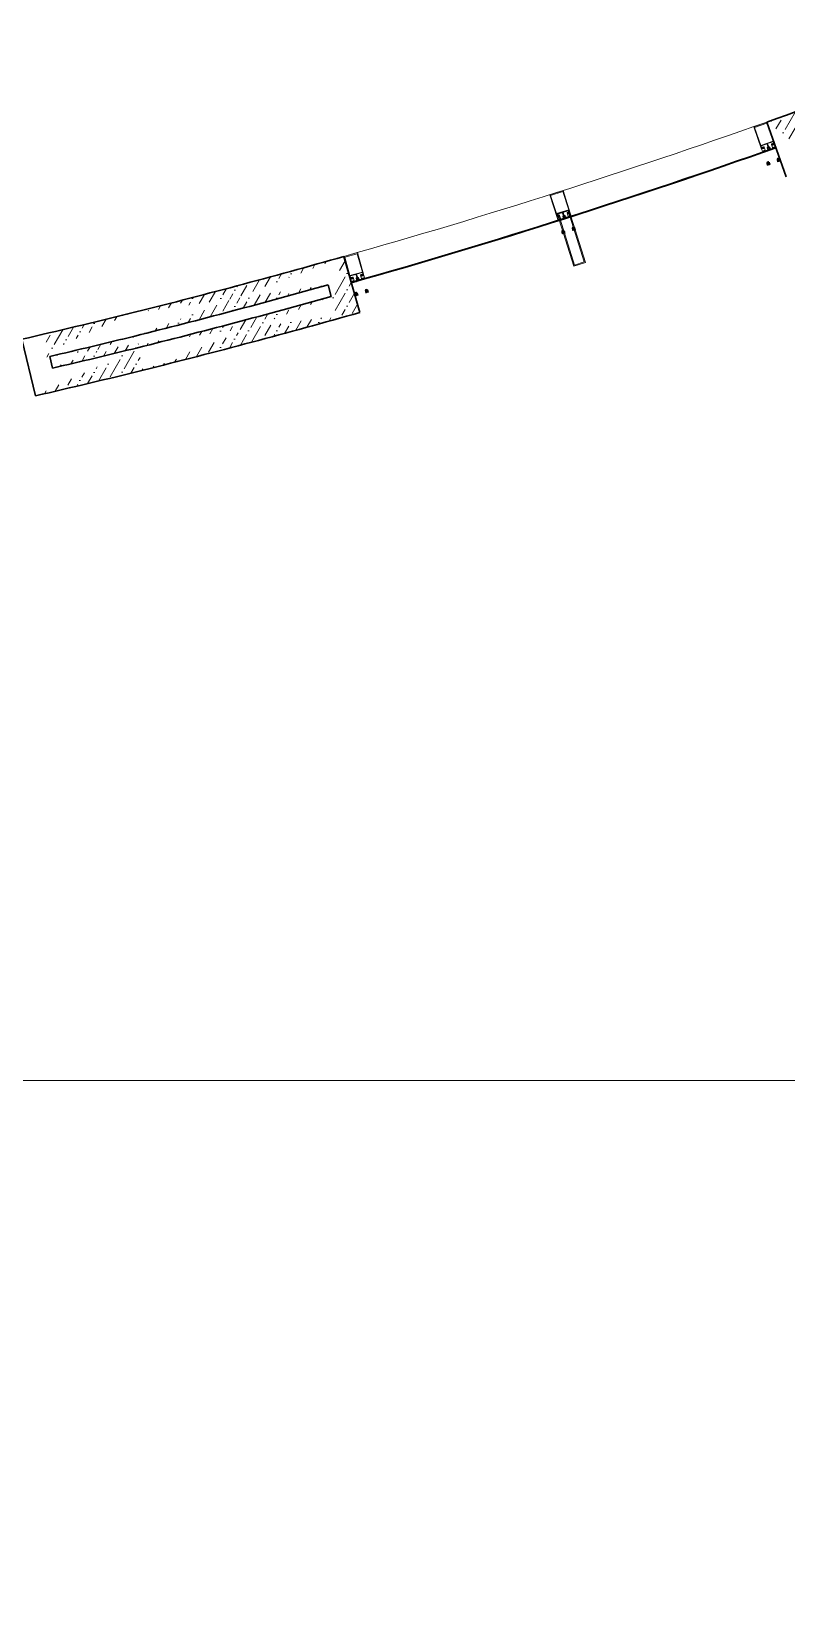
# Model space of a CAD drawing. Header units: millimetres. Extents: x 8275 to 147087, y -297470 to -191881.
# Drawn here: x 53936 to 58018, y -230148 to -221556 of the extents above; entities that cross this region are included whole.
import ezdxf

# ---------------------------------------------------------------- set-up
doc = ezdxf.new("R2010")
doc.units = ezdxf.units.MM
doc.header["$LTSCALE"] = 250
doc.header["$MEASUREMENT"] = 0
for name, color, linetype, lineweight in [('hatch', 9, 'Continuous', 0), ('text', 7, 'Continuous', 9), ('wall', 1, 'Continuous', 30), ('win', 4, 'Continuous', 20)]:
    doc.layers.add(name, color=color, linetype=linetype, lineweight=lineweight)
pattern_1 = [(59.99999999999999, (-2190690.936406204, -138326.6644931042), (0.3926385844308165, 88.18006997724608), [109.375, -21.875, 0, -21.875])]

msp = doc.modelspace()

# ---------------------------------------------------------------- hatches: boundary and pattern name
at = {"layer": 'hatch'}
h = msp.add_hatch(dxfattribs=at)
h.set_pattern_fill('ANSI36', color=256, scale=350, angle=15, style=0)
h.set_pattern_definition(pattern_1)
edge = h.paths.add_edge_path()
edge.add_line((59599.83014755812, -221743.4460584889), (59599.90706644556, -221743.6349988187))
edge.add_line((59528.18855141359, -221567.4686464365), (59552.69763732492, -221627.6717371348))
edge.add_line((59596.90730401152, -221404.7525823352), (59715.68076908472, -221696.5027404686))
edge.add_line((58136.29795901687, -222299.197444807), (58136.365837469, -222299.3898180879))
edge.add_line((58073.07651714445, -222120.0225254033), (58094.70502993395, -222181.3195619954))
edge.add_line((57913.67477472336, -222043.9313127827), (58018.48858461366, -222340.9825248923))
edge.add_arc((45275.39346340043, -186225.9734779806), 37982.26241233917, 289.4352682572299, 292.1515636861858)
edge.add_arc((45275.39346340043, -186225.9734779806), 38107.26241233917, 289.6232110464559, 291.9636209189824)
edge.add_arc((45275.43233940494, -186226.0821355272), 38172.14757788514, 289.6228908188054, 291.9639478491052)
edge.add_arc((45275.43233940494, -186226.0821355272), 38297.14757788514, 289.4352674941144, 292.1515711737955)
h = msp.add_hatch(dxfattribs=at)
h.set_pattern_fill('ANSI36', color=256, scale=350, angle=15, style=0)
h.set_pattern_definition(pattern_1)
edge = h.paths.add_edge_path()
edge.add_line((55590.68510196381, -223107.8808043399), (55590.74068916985, -223108.0770822705))
edge.add_line((55538.91170626064, -222925.0694047382), (55556.62370765372, -222987.6103240735))
edge.add_line((55625.17618872761, -222770.9355862975), (55711.01052669319, -223074.0158699893))
edge.add_line((54032.95053619915, -223311.9766771228), (54048.31827723817, -223375.1367502837))
edge.add_line((54003.07539219153, -223189.1924451157), (54003.39718191628, -223190.5149727729))
edge.add_line((53881.61892055138, -223218.7445262058), (53956.09591839206, -223524.8384810956))
edge.add_arc((45072.63101141597, -184941.2471211003), 39278.04826593537, 282.960104983138, 283.8320740660719)
edge.add_arc((45072.63101141597, -184941.2471211003), 39403.04826593537, 282.960104983138, 282.9623734499191)
edge.add_arc((45072.63101141597, -184941.2471211003), 39403.04826593537, 283.1441461209884, 283.8320740660719)
edge.add_arc((45275.39346340043, -186225.9734779806), 38107.26241233917, 283.9984094228631, 285.6245411984136)
edge.add_arc((45275.39346340043, -186225.9734779806), 37982.26241233917, 283.9984094228631, 285.812484028655)
edge.add_arc((45072.63101140526, -184941.2471211029), 39468.04826593382, 283.1450206474856, 283.8327356996375)
edge.add_arc((45072.63101140526, -184941.2471211029), 39593.04826593382, 282.965777731572, 283.8327356996375)
edge.add_arc((45275.43233940494, -186226.0821355272), 38172.14757788514, 283.9977081977775, 285.6248489425514)
edge.add_arc((45275.43233940494, -186226.0821355272), 38297.14757788514, 283.9977081977775, 285.8124722672415)
at = {"layer": 'win', "extrusion": (0.0008912434289423702, -0.002536822548009837, 0.9999963851017214)}
h = msp.add_hatch(dxfattribs=at)
h.set_pattern_fill('AR-HBONE', color=256, scale=0.4111842104963491, angle=199.3575993594299, style=0)
h.set_pattern_definition([(244.3575993681308, (189288.9149268329, -120270.1680919589), (0.7709860338627094, -2.194515686351955), [4.934210526705818, -1.64473684223528]), (334.3575993507209, (189288.2031620083, -120271.6508428135), (0.7709860338627094, -2.194515686351955), [4.934210526705789, -1.644736842235272])])
h.paths.add_polyline_path([(57917.04174776655, -222263.4582487641), (57917.72320958739, -222265.3979449152), (57922.89573265985, -222263.5807134077), (57922.21427084319, -222261.6410172433)], flags=16)
h.paths.add_polyline_path([(57977.71625594515, -222242.1418377141), (57978.39771775296, -222244.0815338575), (57973.22519467771, -222245.8987653663), (57972.54373285873, -222243.9590692147)], flags=16)
edge = h.paths.add_edge_path()
edge.add_arc((57931.46839326574, -222273.5090714662), 0.6853070175936381, -160.64240066839068, 19.35759933160938, ccw=False)
edge.add_arc((57930.17526249541, -222273.963379344), 0.6853070175936381, -160.64240066839068, 19.35759933160938, ccw=False)
edge.add_arc((57928.88213172602, -222274.4176872212), 0.6853070184712208, -160.6424007450969, 19.35759925490322, ccw=False)
edge.add_arc((57927.5890009515, -222274.8719951003), 0.6853070185111109, -160.64240059501947, 19.35759940498059, ccw=False)
edge.add_arc((57926.29587018304, -222275.3263029777), 0.6853070167758907, -160.6424004391058, 19.357599560894414, ccw=False)
edge.add_arc((57925.00273941644, -222275.7806108542), 0.6853070175936381, -160.64240066839068, 19.35759933160938, ccw=False)
edge.add_arc((57923.70960864658, -222276.2349187314), 0.6853070175936381, -160.6424006675569, 19.357599332443215, ccw=False)
edge.add_arc((57922.41647787718, -222276.689226609), 0.685307018531056, -160.64240059501947, 19.35759940498059, ccw=False)
edge.add_arc((57921.12334711011, -222277.143534485), 0.6853070148412199, -160.6424007367592, 19.357599263240786, ccw=False)
edge.add_arc((57919.83021634119, -222277.5978423627), 0.6853070203261112, -160.64240059918836, 19.357599400811807, ccw=False)
edge.add_arc((57918.53708556667, -222278.0521502416), 0.6853070175936381, -160.64240066839068, 19.35759933160938, ccw=False)
edge.add_arc((57917.243954801, -222278.5064581179), 0.6853070149010551, -160.64240058501434, 19.357599414985827, ccw=False)
edge.add_line((57916.59738941817, -222278.7336120558), (57912.55068650423, -222267.2151764168))
edge.add_line((57912.55068651168, -222267.2151764241), (57916.17145266943, -222265.9431143662))
edge.add_line((57916.17145266663, -222265.9431143671), (57915.48999084346, -222264.0034182073))
edge.add_line((57915.48999084532, -222264.0034182164), (57913.80892084399, -222264.5940184575))
edge.add_line((57913.80892084492, -222264.5940184573), (57914.22817820264, -222260.8148732024))
edge.add_line((57914.22817820404, -222260.8148732024), (57922.65366305457, -222257.8547981532))
edge.add_line((57922.65366305225, -222257.8547981516), (57925.44709776761, -222260.505247559))
edge.add_line((57925.44709776854, -222260.5052475609), (57923.76602776721, -222261.0958478019))
edge.add_line((57923.76602776907, -222261.0958478017), (57924.44748958573, -222263.0355439541))
edge.add_line((57924.44748958433, -222263.0355439543), (57928.06825573789, -222261.7634818978))
edge.add_line((57928.06825573649, -222261.7634818978), (57932.11498128809, -222273.2819819894))
edge.add_arc((57972.71762594488, -222258.9266864603), 0.6853070175936381, 199.3575994016455, 379.3575994016454)
edge.add_arc((57974.01075671427, -222258.4723785829), 0.6853070175936381, 199.3575994016455, 379.3575994016454)
edge.add_arc((57975.30388748413, -222258.0180707052), 0.6853070184512756, 199.3575994783518, 379.3575994783516)
edge.add_arc((57976.59701826004, -222257.5637628257), 0.685307018531056, 199.3575993282743, 379.3575993282747)
edge.add_arc((57977.89014902571, -222257.1094549496), 0.6853070167758907, 199.3575991723606, 379.3575991723609)
edge.add_arc((57979.18327979557, -222256.6551470723), 0.6853070175936381, 199.3575994016455, 379.3575994016454)
edge.add_arc((57980.47641056031, -222256.2008391961), 0.6853070176135833, 199.3575994008118, 379.3575994008117)
edge.add_arc((57981.76954133436, -222255.7465313174), 0.6853070185111109, 199.3575993282743, 379.3575993282747)
edge.add_arc((57983.0626721005, -222255.2922234412), 0.6853070148611651, 199.3575994700141, 379.357599470014)
edge.add_arc((57984.35580287082, -222254.8379155633), 0.6853070203261112, 199.3575993324431, 379.3575993324435)
edge.add_arc((57985.64893364534, -222254.3836076843), 0.6853070175936381, 199.3575994016455, 379.3575994016454)
edge.add_arc((57986.94206441054, -222253.9292998085), 0.6853070149210002, 199.3575993182691, 379.3575993182695)
edge.add_line((57987.58862979198, -222253.7021458705), (57983.57024082867, -222242.2643023504))
edge.add_line((57983.57024082914, -222242.2643023486), (57979.94947467558, -222243.5363644051))
edge.add_line((57979.94947467325, -222243.5363644055), (57979.2680128566, -222241.5966682531))
edge.add_line((57979.26801285939, -222241.5966682525), (57980.94908286072, -222241.0060680115))
edge.add_line((57980.94908286491, -222241.0060680219), (57978.25828611758, -222238.319559423))
edge.add_line((57978.2582861213, -222238.3195594214), (57969.83280127682, -222241.279634488))
edge.add_line((57969.83280127263, -222241.2796344797), (57969.31090593571, -222245.0948389101))
edge.add_line((57969.31090593524, -222245.0948389081), (57970.99197593657, -222244.504238667))
edge.add_line((57970.99197594123, -222244.5042386774), (57971.67343775788, -222246.4439348298))
edge.add_line((57971.67343775649, -222246.4439348303), (57968.05267160293, -222247.7159968867))
edge.add_line((57968.05267160758, -222247.7159968852), (57972.07108321646, -222259.1539048647))
at = {"layer": 'win', "extrusion": (0.000811501016196217, -0.002563444867836388, 0.9999963851017214)}
h = msp.add_hatch(dxfattribs=at)
h.set_pattern_fill('AR-HBONE', color=256, scale=0.4111842104963491, angle=197.5661071535709, style=0)
h.set_pattern_definition([(242.5661071622718, (191303.7961318993, -124797.2239486811), (0.7020034842291599, -2.217545866534967), [4.934210526705818, -1.64473684223528]), (332.5661071448619, (191303.0383607099, -124798.6837233509), (0.7020034842291599, -2.217545866534967), [4.934210526705817, -1.644736842235279])])
h.paths.add_polyline_path([(56807.58653215194, -222633.6686044841), (56808.20702143727, -222635.6286566311), (56813.43382716426, -222633.9740185522), (56812.81333788452, -222632.013966392)], flags=16)
h.paths.add_polyline_path([(56868.89778440321, -222614.259439893), (56869.51827367643, -222616.2194920319), (56864.29146794477, -222617.874130112), (56863.67097866224, -222615.9140779646)], flags=16)
edge = h.paths.add_edge_path()
edge.add_arc((56821.69191383538, -222644.1655252194), 0.6853070175936382, -162.43389287424975, 17.56610712575042, ccw=False)
edge.add_arc((56820.38521240154, -222644.5791847401), 0.6853070175936382, -162.43389287424975, 17.56610712575042, ccw=False)
edge.add_arc((56819.07851096769, -222644.99284426), 0.6853070184712209, -162.43389295095596, 17.566107049044092, ccw=False)
edge.add_arc((56817.77180952919, -222645.4065037818), 0.685307018511111, -162.43389280087854, 17.566107199121575, ccw=False)
edge.add_arc((56816.46510809721, -222645.820163302), 0.6853070167758908, -162.43389264496477, 17.566107355035285, ccw=False)
edge.add_arc((56815.15840666616, -222646.2338228213), 0.6853070175936382, -162.43389287424975, 17.56610712575042, ccw=False)
edge.add_arc((56813.85170523325, -222646.6474823415), 0.6853070175936382, -162.43389287341597, 17.566107126584086, ccw=False)
edge.add_arc((56812.5450037994, -222647.0611418618), 0.6853070185310561, -162.43389280087854, 17.566107199121575, ccw=False)
edge.add_arc((56811.23830236928, -222647.4748013807), 0.68530701484122, -162.4338929426183, 17.566107057381828, ccw=False)
edge.add_arc((56809.93160093637, -222647.8884609011), 0.6853070203261113, -162.43389280504744, 17.56610719495268, ccw=False)
edge.add_arc((56808.62489949787, -222648.3021204228), 0.6853070175936382, -162.43389287424975, 17.56610712575042, ccw=False)
edge.add_arc((56807.31819806868, -222648.715779942), 0.6853070149010552, -162.43389279087341, 17.5661072091267, ccw=False)
edge.add_line((56806.66484735315, -222648.9226097014), (56802.98021569863, -222637.2832947037))
edge.add_line((56802.98021570654, -222637.2832947113), (56806.63897972289, -222636.1250480536))
edge.add_line((56806.63897971963, -222636.1250480544), (56806.01849043244, -222634.1649958987))
edge.add_line((56806.0184904343, -222634.1649959079), (56804.31977857012, -222634.7027532846))
edge.add_line((56804.31977857059, -222634.7027532844), (56804.85697593601, -222630.9385621921))
edge.add_line((56804.85697593787, -222630.938562192), (56813.37088140674, -222628.2433343848))
edge.add_line((56813.37088140441, -222628.2433343831), (56816.0800914682, -222630.9798176008))
edge.add_line((56816.08009146867, -222630.9798176027), (56814.38137960449, -222631.5175749794))
edge.add_line((56814.38137960588, -222631.5175749791), (56815.00186888702, -222633.4776271273))
edge.add_line((56815.00186888562, -222633.4776271275), (56818.66063289778, -222632.3193804711))
edge.add_line((56818.66063289685, -222632.319380471), (56822.34528516294, -222643.9587605975))
edge.add_arc((56863.37686396731, -222630.8798155462), 0.6853070175936382, 197.5661071957866, 377.5661071957865)
edge.add_arc((56864.68356540115, -222630.466156026), 0.6853070175936382, 197.5661071957866, 377.5661071957865)
edge.add_arc((56865.99026683407, -222630.0524965056), 0.6853070184512757, 197.5661072724928, 377.5661072724927)
edge.add_arc((56867.29696827443, -222629.6388369834), 0.6853070185310561, 197.5661071224152, 377.5661071224156)
edge.add_arc((56868.60366970362, -222629.2251774645), 0.6853070167758908, 197.5661069665015, 377.5661069665019)
edge.add_arc((56869.91037113746, -222628.8115179444), 0.6853070175936382, 197.5661071957866, 377.5661071957865)
edge.add_arc((56871.21707256665, -222628.3978584252), 0.6853070176135834, 197.5661071949528, 377.5661071949527)
edge.add_arc((56872.52377400422, -222627.9841989039), 0.685307018511111, 197.5661071224152, 377.5661071224156)
edge.add_arc((56873.83047543434, -222627.5705393848), 0.6853070148611652, 197.5661072641552, 377.5661072641551)
edge.add_arc((56875.13717686819, -222627.156879864), 0.6853070203261113, 197.566107126584, 377.5661071265844)
edge.add_arc((56876.44387830669, -222626.7432203424), 0.6853070175936382, 197.5661071957866, 377.5661071957865)
edge.add_arc((56877.75057973494, -222626.3295608237), 0.6853070149210003, 197.56610711241, 377.5661071124105)
edge.add_line((56878.40393044861, -222626.1227310642), (56874.74507940668, -222614.5648539536))
edge.add_line((56874.74507940715, -222614.5648539518), (56871.08631539499, -222615.7231006082))
edge.add_line((56871.08631539313, -222615.7231006085), (56870.46582611199, -222613.7630484603))
edge.add_line((56870.46582611432, -222613.7630484598), (56872.1645379785, -222613.2252910831))
edge.add_line((56872.1645379827, -222613.2252910938), (56869.55904301364, -222610.4559750132))
edge.add_line((56869.55904301783, -222610.4559750117), (56861.04513755455, -222613.1512028365))
edge.add_line((56861.04513755036, -222613.1512028281), (56860.40422507949, -222616.948226767))
edge.add_line((56860.40422507902, -222616.948226765), (56862.10293694321, -222616.4104693883))
edge.add_line((56862.1029369474, -222616.4104693989), (56862.72342622853, -222618.3705215471))
edge.add_line((56862.72342622714, -222618.3705215474), (56859.06466221498, -222619.5287682038))
edge.add_line((56859.06466221964, -222619.5287682024), (56862.72353388104, -222631.0867104488))
at = {"layer": 'win', "extrusion": (0.0007367480175086635, -0.002585920696467925, 0.9999963851017215)}
h = msp.add_hatch(dxfattribs=at)
h.set_pattern_fill('AR-HBONE', color=256, scale=0.4111842104963491, angle=195.9027009115866, style=0)
h.set_pattern_definition([(240.9027009202875, (192967.2771611902, -129078.5228158018), (0.6373371011040928, -2.2369890436952), [4.934210526705818, -1.64473684223528]), (330.9027009028777, (192966.477335221, -129079.9599788688), (0.6373371011040928, -2.2369890436952), [4.934210526705817, -1.644736842235279])])
h.paths.add_polyline_path([(55687.76335968351, -222969.6054062633), (55688.32669142069, -222971.5826439134), (55693.59932515625, -222970.0804259611), (55693.03599342419, -222968.1031882979)], flags=16)
h.paths.add_polyline_path([(55749.61218166811, -222951.9841537004), (55750.17551339319, -222953.9613913421), (55744.90287965391, -222955.4636092956), (55744.33954791859, -222953.486371645)], flags=16)
edge = h.paths.add_edge_path()
edge.add_arc((55701.55809449771, -222980.5073523624), 0.6853070175936382, -164.0972991162339, 15.902700883766101, ccw=False)
edge.add_arc((55700.23993606208, -222980.8829068514), 0.6853070175936382, -164.0972991162339, 15.902700883766101, ccw=False)
edge.add_arc((55698.92177762644, -222981.2584613396), 0.6853070184712209, -164.09729919294023, 15.902700807059887, ccw=False)
edge.add_arc((55697.60361918568, -222981.6340158294), 0.685307018511111, -164.0972990428628, 15.902700957137313, ccw=False)
edge.add_arc((55696.28546075145, -222982.0095703181), 0.6853070167758908, -164.09729888694903, 15.902701113051023, ccw=False)
edge.add_arc((55694.96730231907, -222982.3851248058), 0.6853070175936382, -164.0972991162339, 15.902700883766101, ccw=False)
edge.add_arc((55693.64914388343, -222982.7606792943), 0.6853070175936382, -164.09729911540023, 15.90270088459988, ccw=False)
edge.add_arc((55692.33098544826, -222983.1362337829), 0.6853070185310561, -164.0972990428628, 15.902700957137313, ccw=False)
edge.add_arc((55691.01282701542, -222983.5117882702), 0.68530701484122, -164.09729918460255, 15.902700815397509, ccw=False)
edge.add_arc((55689.69466858072, -222983.887342759), 0.6853070203261113, -164.09729904703158, 15.902700952968473, ccw=False)
edge.add_arc((55688.37651014043, -222984.2628972488), 0.6853070175936382, -164.0972991162339, 15.902700883766101, ccw=False)
edge.add_arc((55687.05835170852, -222984.6384517364), 0.6853070149010552, -164.09729903285756, 15.90270096714238, ccw=False)
edge.add_line((55686.39927249303, -222984.8262289799), (55683.05405767489, -222973.0848618591))
edge.add_line((55683.05405768187, -222973.0848618669), (55686.74490130408, -222972.0333092981))
edge.add_line((55686.74490130128, -222972.0333092988), (55686.18156956177, -222970.0560716398))
edge.add_line((55686.18156956317, -222970.056071649), (55684.46796359628, -222970.5442924845))
edge.add_line((55684.46796359675, -222970.5442924844), (55685.11420091701, -222966.7972812868))
edge.add_line((55685.11420091888, -222966.7972812868), (55693.70275529329, -222964.3503295046))
edge.add_line((55693.70275529049, -222964.3503295027), (55696.33138951234, -222967.1643020859))
edge.add_line((55696.33138951327, -222967.1643020878), (55694.61778354639, -222967.6525229233))
edge.add_line((55694.61778354779, -222967.6525229231), (55695.18111528124, -222969.6297605743))
edge.add_line((55695.18111527985, -222969.6297605744), (55698.87195889786, -222968.5782080067))
edge.add_line((55698.87195889693, -222968.5782080067), (55702.2171924272, -222980.3196408271))
edge.add_arc((55743.61113416305, -222968.4372652042), 0.6853070175936382, 195.9027009538023, 375.9027009538021)
edge.add_arc((55744.92929259822, -222968.0617107157), 0.6853070175936382, 195.9027009538023, 375.9027009538021)
edge.add_arc((55746.24745103339, -222967.6861562269), 0.6853070184512757, 195.9027010305085, 375.9027010305084)
edge.add_arc((55747.56560947507, -222967.3106017366), 0.6853070185310561, 195.9027008804309, 375.9027008804314)
edge.add_arc((55748.88376790652, -222966.9350472492), 0.6853070167758908, 195.9027007245171, 375.9027007245177)
edge.add_arc((55750.20192634262, -222966.5594927608), 0.6853070175936382, 195.9027009538023, 375.9027009538021)
edge.add_arc((55751.5200847736, -222966.1839382733), 0.6853070176135834, 195.9027009529685, 375.9027009529684)
edge.add_arc((55752.83824321296, -222965.8083837837), 0.685307018511111, 195.9027008804309, 375.9027008804314)
edge.add_arc((55754.15640164533, -222965.4328292962), 0.6853070148611652, 195.9027010221708, 375.9027010221707)
edge.add_arc((55755.47456008097, -222965.0572748072), 0.6853070203261113, 195.9027008845997, 375.9027008846002)
edge.add_arc((55756.79271852173, -222964.6817203174), 0.6853070175936382, 195.9027009538023, 375.9027009538021)
edge.add_arc((55758.11087695224, -222964.3061658301), 0.6853070149210003, 195.9027008704257, 375.9027008704263)
edge.add_line((55758.76995616726, -222964.1183885865), (55755.44814713247, -222952.4591733905))
edge.add_line((55755.44814713247, -222952.4591733888), (55751.75730351446, -222953.5107259564))
edge.add_line((55751.7573035126, -222953.5107259566), (55751.19397177914, -222951.5334883054))
edge.add_line((55751.19397178147, -222951.533488305), (55752.90757774835, -222951.0452674695))
edge.add_line((55752.90757775254, -222951.0452674803), (55750.38356798742, -222948.2014864949))
edge.add_line((55750.38356799114, -222948.2014864934), (55741.79501362186, -222950.6484382934))
edge.add_line((55741.79501361813, -222950.6484382849), (55741.04415183136, -222954.4252578682))
edge.add_line((55741.04415183089, -222954.4252578662), (55742.75775779778, -222953.9370370308))
edge.add_line((55742.7577578015, -222953.9370370415), (55743.32108953496, -222955.9142746927))
edge.add_line((55743.32108953403, -222955.914274693), (55739.63024591602, -222956.9658272606))
edge.add_line((55739.63024592068, -222956.9658272594), (55742.95207367552, -222968.6251081623))

# ---------------------------------------------------------------- linework, layer by layer
at = {"layer": 'text', "linetype": 'ByBlock', "ltscale": 100, "elevation": -15927.22569249856}
for points in [[(8274.661579479929, -191880.7524215258), (143047.4073980691, -191880.7524215258), (143047.4073980691, -227228.6701686436), (8274.661579479929, -227228.6701686436)], [(8274.661579479929, -227228.6701686436), (143047.4073980691, -227228.6701686436), (143047.4073980691, -262576.5879157615), (8274.661579479929, -262576.5879157615)]]:
    msp.add_lwpolyline(points, close=True, dxfattribs=at)
at = {"layer": 'wall'}
for p, q in [((57913.67477472336, -222043.9313127827, -27227.86530261567), (58018.48858461366, -222340.9825248923, -27227.86530261567)), ((55625.17618872761, -222770.9355862975, -27227.86530261567), (55711.01052669319, -223074.0158699894, -27227.86530261567)), ((55538.91170626064, -222925.0694047382, -27227.86530261567), (55556.62370765372, -222987.6103240736, -27227.86530261567)), ((55590.68510196381, -223107.8808043399, -27227.86530261567), (55590.74068916985, -223108.0770822705, -27227.86530261567)), ((53881.61892055138, -223218.7445262058, -27227.86530261567), (53956.09591839206, -223524.8384810956, -27227.86530261567)), ((54003.07539219153, -223189.1924451157, -27227.86530261567), (54003.39718191628, -223190.5149727729, -27227.86530261567)), ((54032.95053619915, -223311.9766771228, -27227.86530261567), (54048.31827723817, -223375.1367502837, -27227.86530261567))]:
    msp.add_line(p, q, dxfattribs=at)
for centre, radius, start, end in [((45275.39346340043, -186225.9734779806, -30639.4644521882), 37982.26241233917, 289.4352682606356, 292.1515636898209), ((45275.39346340043, -186225.9734779806, -30639.4644521882), 37982.26241233917, 283.9984094322664, 285.8124840180564), ((45275.39346340043, -186225.9734779806, -30639.4644521882), 38107.26241233917, 283.9984094322664, 285.6245412013653), ((45275.43233940494, -186226.0821355272, -30639.4644521882), 38172.14757788514, 283.9977082042901, 285.6248489395184), ((45072.63101141597, -184941.2471211003, -30639.4644521882), 39278.04826593537, 282.960104970341, 283.8320740559147), ((45275.43233940494, -186226.0821355272, -30639.4644521882), 38297.14757788514, 283.9977082042901, 285.8124722606487), ((45072.63101141597, -184941.2471211003, -30639.4644521882), 39403.04826593537, 283.1441461316508, 283.8320740559147), ((45072.63101140526, -184941.2471211029, -30639.4644521882), 39468.04826593382, 283.1450206573499, 283.8327357090443), ((45072.63101140526, -184941.2471211029, -30639.4644521882), 39593.04826593382, 282.965777722765, 283.8327357090443)]:
    msp.add_arc(centre, radius, start, end, dxfattribs=at)
at = {"layer": 'win', "extrusion": (0.0008912434289424996, -0.002536822548009791, 0.9999963851017215)}
for p, q in [((57914.76067048754, -222193.8168075872, -27227.86530261567), (57916.50810654531, -222194.6556277847, -27227.86530261567)), ((57916.50810654531, -222194.6556277847, -27227.86530261567), (57918.3253256341, -222199.82813421, -27227.86530261567)), ((57935.45077100885, -222186.5479049407, -27227.86530261567), (57934.61194449593, -222188.2953379588, -27227.86530261567)), ((57934.61194449593, -222188.2953379588, -27227.86530261567), (57936.42916359031, -222193.4678443949, -27227.86530261567)), ((57936.42916359031, -222193.4678443949, -27227.86530261567), (57938.17659965367, -222194.3066645906, -27227.86530261567)), ((57918.3253256341, -222199.82813421, -27227.86530261567), (57917.48649912537, -222201.5755672391, -27227.86530261567))]:
    msp.add_line(p, q, dxfattribs=at)
at = {"layer": 'win', "extrusion": (0.000811501016196345, -0.00256344486783632, 0.9999963851017215)}
for p, q in [((56807.50588414329, -222563.9931189199, -27227.86530261567), (56809.22624267428, -222564.8861579034, -27227.86530261567)), ((56809.22624267428, -222564.8861579034, -27227.86530261567), (56810.88086933293, -222570.1129464543, -27227.86530261567)), ((56810.88086933293, -222570.1129464543, -27227.86530261567), (56809.98782413616, -222571.8333017604, -27227.86530261567)), ((56828.41311395238, -222557.3745883449, -27227.86530261567), (56827.52006875188, -222559.0949436398, -27227.86530261567)), ((56827.52006875188, -222559.0949436398, -27227.86530261567), (56829.17469541612, -222564.3217322017, -27227.86530261567)), ((56829.17469541612, -222564.3217322017, -27227.86530261567), (56830.89505395223, -222565.2147711836, -27227.86530261567))]:
    msp.add_line(p, q, dxfattribs=at)
at = {"layer": 'win', "extrusion": (0.0007367480175087965, -0.002585920696467881, 0.9999963851017215)}
for p, q in [((55689.72634879756, -222899.9586836862, -27227.86530261567), (55691.42005946743, -222900.901284486, -27227.86530261567)), ((55691.42005946743, -222900.901284486, -27227.86530261567), (55692.92226696457, -222906.1739005893, -27227.86530261567)), ((55692.92226696457, -222906.1739005893, -27227.86530261567), (55691.97966004745, -222907.8676078552, -27227.86530261567)), ((55710.81688947859, -222893.9498319625, -27227.86530261567), (55709.87428255868, -222895.6435392172, -27227.86530261567)), ((55709.87428255868, -222895.6435392172, -27227.86530261567), (55711.37649006047, -222900.9161553315, -27227.86530261567)), ((55711.37649006047, -222900.9161553315, -27227.86530261567), (55713.07020073594, -222901.8587561299, -27227.86530261567))]:
    msp.add_line(p, q, dxfattribs=at)
at = {"layer": 'win', "extrusion": (0.0008912434289424996, -0.002536822548009791, 0.9999963851017215), "elevation": -30024.45245994908}
msp.add_lwpolyline([(57953.73601880897, -222262.6244128646), (57954.43499426731, -222262.9599420167), (57954.0994651022, -222263.6589174769), (57955.00808086508, -222266.2451790185), (57955.70705632115, -222266.5807081696), (57955.37152716503, -222267.2796836309), (57956.28014292051, -222269.8659451729), (57956.98642483306, -222270.2049816434, 0.9606708062894292), (57960.29582758879, -222268.8909607673), (57956.11753247053, -222256.9979643073, 0.1989123673796638), (57954.85754432796, -222255.5915922028), (57950.584035615, -222253.54018001, -0.1989123673796519), (57949.32404747258, -222252.1338078995), (57944.09415745016, -222237.2475775634), (57972.80166052282, -222227.161942689, -0.414213562373095), (57975.94705007863, -222228.6718238906), (57977.26454292486, -222232.4219031315, -0.414213562373095), (57975.75466172909, -222235.5672926878), (57967.47862480812, -222238.4748631089, 0.414213562373095), (57965.96874359127, -222241.6202526694), (57968.10399062021, -222247.6979672766), (57971.72475678086, -222246.4259052307), (57971.04329495679, -222244.4862090698), (57969.36222495396, -222245.076809323), (57968.2264552575, -222241.8439823952), (57979.86463218716, -222237.7552114968), (57981.00040188208, -222240.9880384148), (57979.31933187657, -222241.5786386679), (57980.00079368993, -222243.5183348076), (57983.62155984413, -222242.2462727518), (57940.95908484053, -222120.8127470202), (57869.83689254966, -222145.7996802674), (57912.49936755798, -222267.2332060089), (57916.12013371017, -222265.9611439527), (57915.43867189005, -222264.0214477912), (57913.75760189406, -222264.6120480422), (57912.62183220412, -222261.3792211131), (57924.26000911565, -222257.2904502209), (57925.39577881959, -222260.5232771459), (57923.7147088162, -222261.1138773871), (57924.39617062689, -222263.0535735405), (57928.01693678216, -222261.7815114714), (57925.88168975424, -222255.703796864, 0.414213562373095), (57922.73630019628, -222254.1939156552), (57914.46026328107, -222257.1014860761, -0.414213562373095), (57911.31487370922, -222255.5916048704), (57909.99738086665, -222251.84152564, -0.414213562373095), (57911.50726207328, -222248.6961360697), (57940.21476514693, -222238.6105011939), (57945.4446551617, -222253.4967315317, -0.1989123673796519), (57945.34114607124, -222255.3821329493), (57943.28973387874, -222259.6556416587, 0.1989123673796638), (57943.18622477692, -222261.5410430878), (57947.3645198969, -222273.4340395404, 0.9606708062894292), (57950.76858338382, -222272.3894585876), (57951.10761984098, -222271.6831766703), (57950.19900409583, -222269.0969151371), (57949.50002863118, -222268.7613859797), (57949.83555778462, -222268.0624105169), (57948.92694202963, -222265.476148984), (57948.22796658495, -222265.1406198247), (57948.56349573402, -222264.4416443612), (57947.65487998573, -222261.8553828294), (57946.95590451802, -222261.5198536724), (57948.96907945404, -222257.3260009248), (57953.16293220434, -222259.3391758632), (57952.82740305604, -222260.0381513218)], format="xyb", close=True, dxfattribs=at)
at = {"layer": 'win', "extrusion": (0.0008912434289424996, -0.002536822548009791, 0.9999963851017215)}
for points, elevation in [([(57874.24038560068, -222150.0635875916), (57908.27101092926, -222246.9276287117), (57974.22068014723, -222223.7579269729), (57940.19005481202, -222126.8938858445)], -30024.45245994922), ([(57917.04174779823, -222263.4582487585), (57917.7232096218, -222265.3979449078), (57922.89573269071, -222263.5807134011), (57922.21427087758, -222261.6410172378)], -30024.45245994911), ([(57977.71625597712, -222242.1418377091), (57978.39771778781, -222244.0815338505), (57973.22519471172, -222245.8987653592), (57972.54373288904, -222243.9590692094)], -30024.45245994905)]:
    msp.add_lwpolyline(points, close=True, dxfattribs=dict(at, elevation=elevation))
for points, elevation in [([(57932.11495868365, -222273.2819175224, -0.9999999999999999), (57930.82182791124, -222273.7362254007, -0.9999999999999999), (57929.52869714626, -222274.190533277, -0.9999999999999999), (57928.2355663751, -222274.6448411549, -0.9999999999999999), (57926.94243560261, -222275.0991490328, -0.9999999999999999), (57925.64930483934, -222275.5534569169, -0.9999999999999999), (57924.35617406108, -222276.0077647884, -0.9999999999999999), (57923.06304329036, -222276.4620726657, -0.9999999999999999), (57921.76991252771, -222276.9163805414, -0.9999999999999999), (57920.47678176103, -222277.3706884179, -0.9999999999999999), (57919.18365098837, -222277.8249962965, -0.9999999999999999), (57917.89052021878, -222278.2793041743, -0.9999999999999999), (57916.5973894507, -222278.73361205), (57912.55068654546, -222267.2151764176), (57916.12013371181, -222265.9611439474), (57915.43867188721, -222264.0214477958), (57913.80892087162, -222264.5940184509), (57914.22817823652, -222260.8148731958), (57922.6536630937, -222257.8547981436), (57925.44709780003, -222260.5052475543), (57923.7147088134, -222261.1138773856), (57924.39617062795, -222263.05357354), (57928.06825576999, -222261.7634818918), (57932.11498132213, -222273.2819819915)], -30025.79673850344), ([(57972.07106059114, -222259.153840393, 0.9999999999999999), (57973.36419136489, -222258.6995325145, 0.9999999999999999), (57974.65732212455, -222258.2452246387, 0.9999999999999999), (57975.9504529004, -222257.7909167594, 0.9999999999999999), (57977.24358367798, -222257.3366088803, 0.9999999999999999), (57978.53671443712, -222256.8823010053, 0.9999999999999999), (57979.82984520242, -222256.427993129, 0.9999999999999999), (57981.12297597716, -222255.9736852509, 0.9999999999999999), (57982.41610673897, -222255.5193773744, 0.9999999999999999), (57983.70923751109, -222255.0650694969, 0.9999999999999999), (57985.00236828623, -222254.6107616181, 0.9999999999999999), (57986.29549905718, -222254.1564537404, 0.9999999999999999), (57987.58862981952, -222253.7021458653), (57983.57024085994, -222242.264302343), (57979.94947471013, -222243.5363643985), (57979.26801289002, -222241.5966682463), (57980.9490828898, -222241.0060680172), (57978.25828615486, -222238.3195594148), (57969.83280130146, -222241.2796344741), (57969.31090596467, -222245.0948389024), (57970.99197597406, -222244.5042386707), (57971.67343779347, -222246.4439348235), (57968.05267163989, -222247.7159968784), (57972.07108324525, -222259.1539048508)], -30025.79673850338)]:
    msp.add_lwpolyline(points, format="xyb", dxfattribs=dict(at, elevation=elevation))
at = {"layer": 'win', "extrusion": (0.000811501016196345, -0.00256344486783632, 0.9999963851017215), "elevation": -30023.10501966286}
msp.add_lwpolyline([(56844.28893519284, -222633.9823250404), (56844.97707957534, -222634.339541801), (56844.61986280289, -222635.0276861831), (56845.44718184926, -222637.6410890529), (56846.13532623141, -222637.9983058122), (56845.77810946452, -222638.6864501965), (56846.60542850586, -222641.299853066), (56847.3007661248, -222641.6608038478, 0.9606708062894292), (56850.64963065841, -222640.450884931), (56846.84518077067, -222628.4330783123, 0.1989123673796638), (56845.62977497731, -222626.9880034419), (56841.42248704837, -222624.8039940566, -0.1989123673796519), (56840.20708125979, -222623.3589191803), (56835.44512597622, -222608.3164664169), (56864.45389778518, -222599.133225072, -0.414213562373095), (56867.55054749356, -222600.740700511), (56868.75016010449, -222604.5301346769, -0.414213562373095), (56867.14268466901, -222607.6267843853), (56858.77979549965, -222610.2742053206, 0.414213562373095), (56857.17232004729, -222613.370855033), (56859.11651979762, -222619.5123517601), (56862.77528381526, -222618.3541051145), (56862.15479452586, -222616.3940529578), (56860.45608266006, -222616.9318103465), (56859.42193385724, -222613.6650567592), (56871.18224676183, -222609.9421210757), (56872.2163955623, -222613.208874653), (56870.51768369341, -222613.7466320416), (56871.13817297541, -222615.7066841772), (56874.79693698717, -222614.5484375214), (56835.95161135434, -222491.8405379318), (56764.0830325562, -222514.5918115345), (56802.92835819077, -222637.2997111339), (56806.58712220172, -222636.1414644779), (56805.96663291572, -222634.1814123204), (56804.26792105386, -222634.7191697071), (56803.23377225921, -222631.4524161186), (56814.99408514584, -222627.7294804409), (56816.02823395509, -222630.9962340258), (56814.32952208854, -222631.5339914023), (56814.95001136787, -222633.4940435514), (56818.6087753816, -222632.3357968825), (56816.6645756315, -222626.1943001551, 0.414213562373095), (56813.56792591981, -222624.5868247084), (56805.20503675493, -222627.2342456436, -0.414213562373095), (56802.10838703299, -222625.6267702), (56800.908774426, -222621.8373360445, -0.414213562373095), (56802.51624987341, -222618.7406863222), (56831.5250216816, -222609.5574449763), (56836.28697695783, -222624.599897741, -0.1989123673796519), (56836.1245763941, -222626.4811416628), (56833.9405670121, -222630.6884295873, 0.1989123673796638), (56833.77816643796, -222632.5696735207), (56837.58261632828, -222644.5874801323, 0.9606708062894292), (56841.01767200367, -222643.649828757), (56841.37862277088, -222642.9544911349), (56840.55130374029, -222640.3410882739), (56839.86315935569, -222639.9838715082), (56840.22037611429, -222639.2957271224), (56839.3930570749, -222636.6823242621), (56838.70491270707, -222636.3251074949), (56839.06212946252, -222635.6369631081), (56838.23481043043, -222633.0235602491), (56837.54666604227, -222632.6663434834), (56839.6899666271, -222628.5374772), (56843.81883291488, -222630.6807777884), (56843.46161615702, -222631.3689221703)], format="xyb", close=True, dxfattribs=at)
at = {"layer": 'win', "extrusion": (0.000811501016196345, -0.00256344486783632, 0.9999963851017215)}
for points, elevation in [([(56768.35107350496, -222518.9912982283), (56799.33686824912, -222616.8718705936), (56865.97864132047, -222595.7752350709), (56834.99284657113, -222497.8946626971)], -30023.105019663), ([(56868.89778443384, -222614.2594398901), (56869.5182737112, -222616.2194920268), (56864.29146797995, -222617.8741301075), (56863.67097869189, -222615.9140779615)], -30023.10501966282), ([(56807.58653218221, -222633.6686044806), (56808.20702147271, -222635.6286566258), (56813.43382719686, -222633.9740185477), (56812.81333791858, -222632.0139663888)], -30023.10501966289)]:
    msp.add_lwpolyline(points, close=True, dxfattribs=dict(at, elevation=elevation))
at = {"layer": 'win', "elevation": -30639.75525001196}
for points in [[(56931.67458140315, -222804.0921969906), (56841.13308313605, -222518.0812931924), (56779.1640539791, -222537.6986178171), (56869.70555224619, -222823.7095216152)], [(56925.39870803547, -222800.8343735647), (56837.87525970978, -222524.3571665601), (56785.43992734677, -222540.9564412424), (56872.963375672, -222817.433648247)]]:
    msp.add_lwpolyline(points, close=True, dxfattribs=at)
at = {"layer": 'win', "extrusion": (0.000811501016196345, -0.00256344486783632, 0.9999963851017215)}
for points, elevation in [([(56862.72351328239, -222631.0866453027, 0.9999999999999999), (56864.03021471966, -222630.6729857814, 0.9999999999999999), (56865.33691614313, -222630.2593262626, 0.9999999999999999), (56866.64361758304, -222629.8456667411, 0.9999999999999999), (56867.95031902481, -222629.4320072188, 0.9999999999999999), (56869.25702044721, -222629.0183477007, 0.9999999999999999), (56870.56372187717, -222628.6046881815, 0.9999999999999999), (56871.8704233137, -222628.1910286609, 0.9999999999999999), (56873.17712474151, -222627.7773691416, 0.9999999999999999), (56874.48382617613, -222627.3637096212, 0.9999999999999999), (56875.79052761354, -222626.9500500997, 0.9999999999999999), (56877.09722904818, -222626.5363905793, 0.9999999999999999), (56878.40393047462, -222626.1227310612), (56874.74507943673, -222614.5648539483), (56871.08631542873, -222615.7231006039), (56870.4658261448, -222613.7630484557), (56872.16453800778, -222613.225291091), (56869.55904304922, -222610.4559750072), (56861.04513757925, -222613.1512028242), (56860.40422510825, -222616.9482267614), (56862.10293698182, -222616.4104693945), (56862.72342626371, -222618.370521543), (56859.06466225134, -222619.5287681979), (56862.72353390909, -222631.0867104369)], -30024.44929821717), ([(56822.34526458265, -222643.9586954563, -0.9999999999999999), (56821.03856314635, -222644.3723549772, -0.9999999999999999), (56819.73186171785, -222644.7860144965, -0.9999999999999999), (56818.42516028282, -222645.1996740171, -0.9999999999999999), (56817.11845884623, -222645.613333538, -0.9999999999999999), (56815.81175741784, -222646.0269930649, -0.9999999999999999), (56814.50505597769, -222646.4406525789, -0.9999999999999999), (56813.1983545436, -222646.8543120988, -0.9999999999999999), (56811.89165311772, -222647.2679716178, -0.9999999999999999), (56810.58495168752, -222647.6816311372, -0.9999999999999999), (56809.27825025058, -222648.0952906585, -0.9999999999999999), (56807.97154881655, -222648.508950179, -0.9999999999999999), (56806.66484738507, -222648.9226096976), (56802.98021573937, -222637.283294707), (56806.58712220177, -222636.1414644726), (56805.96663291417, -222634.1814123249), (56804.31977859848, -222634.70275328), (56804.85697596992, -222630.9385621875), (56813.37088144522, -222628.2433343773), (56816.08009150039, -222630.9798175983), (56814.32952208768, -222631.5339914009), (56814.95001136632, -222633.494043551), (56818.66063293136, -222632.3193804672), (56822.34528519661, -222643.9587606016)], -30024.44929821723)]:
    msp.add_lwpolyline(points, format="xyb", dxfattribs=dict(at, elevation=elevation))
at = {"layer": 'win', "extrusion": (0.0007367480175087965, -0.002585920696467881, 0.9999963851017215), "elevation": -30022.30398245623}
msp.add_lwpolyline([(55724.44118983142, -222970.9843860134), (55725.11867500033, -222971.3614275872), (55724.74163341659, -222972.0389127577), (55725.49274239833, -222974.6752296315), (55726.17022756809, -222975.0522712047), (55725.7931859894, -222975.7297563764), (55726.54429496683, -222978.3660732502), (55727.22886194972, -222978.747056076, 0.9606708062894292), (55730.61143661604, -222977.6348573109), (55727.1574408478, -222965.5116799999, 0.1989123673796638), (55725.98449462157, -222964.0319334768), (55721.84237669942, -222961.7267159547, -0.1989123673796519), (55720.66943047761, -222960.2469694256), (55716.34613173852, -222945.0726262341), (55745.60924899403, -222936.7353165924, -0.414213562373095), (55748.65793224879, -222938.4320036919), (55749.74704026814, -222942.2546631638, -0.414213562373095), (55748.05035317274, -222945.3033464192), (55739.61413918992, -222947.7068951515, 0.414213562373095), (55737.91745207728, -222950.7555784102), (55739.68255817839, -222956.9509230468), (55743.37340180135, -222955.8993704903), (55742.81007005904, -222953.9221328301), (55741.09646409149, -222954.4103536776), (55740.1575778672, -222951.1149575851), (55752.02100379, -222947.734967187), (55752.95989001205, -222951.0303632695), (55751.24628403983, -222951.5185841166), (55751.80961577479, -222953.4958217552), (55755.50045939152, -222952.4442691884), (55720.23344802725, -222828.6604824686), (55647.73473411889, -222849.3159793294), (55683.0017454838, -222973.0997660588), (55686.6925891005, -222972.0482134915), (55686.12925736279, -222970.0709758308), (55684.41565139934, -222970.5591966762), (55683.4767651821, -222967.2638005828), (55695.34019108729, -222963.88381019), (55696.27907731839, -222967.1792062802), (55694.56547134908, -222967.6674271155), (55695.1288030793, -222969.6446647675), (55698.81964669879, -222968.5931121874), (55697.05454060018, -222962.3977675507, 0.414213562373095), (55694.00585734089, -222960.7010804432), (55685.56964336386, -222963.1046291759, -0.414213562373095), (55682.52096009513, -222961.4079420714), (55681.43185207829, -222957.5852826102, -0.414213562373095), (55683.12853918495, -222954.5365993415), (55712.39165643939, -222946.1992896984), (55716.71495516955, -222961.3736328914, -0.1989123673796519), (55716.49801459708, -222963.2493699263), (55714.19279707722, -222967.3914878448, 0.1989123673796638), (55713.97585649587, -222969.2672248915), (55717.42985226591, -222981.3904021956, 0.9606708062894292), (55720.89067841147, -222980.5528581814), (55721.27166122515, -222979.8682911921), (55720.52055225774, -222977.2319743277), (55719.8430670829, -222976.8549327484), (55720.22010865531, -222976.1774475745), (55719.46899968018, -222973.54113071), (55718.79151452261, -222973.1640891294), (55719.16855609399, -222972.4866039543), (55718.41744712309, -222969.8502870917), (55717.73996194614, -222969.4732455121), (55720.00221141095, -222965.4083344997), (55724.06712242804, -222967.6705839691), (55723.69008085682, -222968.3480691393)], format="xyb", close=True, dxfattribs=at)
at = {"layer": 'win', "extrusion": (0.0007367480175087965, -0.002585920696467881, 0.9999963851017215)}
for points, elevation in [([(55651.87326894321, -222853.8375040951), (55680.00474502162, -222952.5762805516), (55747.23082519633, -222933.4230016444), (55719.09934911316, -222834.6842251791)], -30022.30398245635), ([(55749.61218169812, -222951.984153697), (55750.17551342785, -222953.9613913368), (55744.9028796885, -222955.4636092908), (55744.3395479473, -222953.4863716414)], -30022.30398245619), ([(55687.76335971298, -222969.6054062592), (55688.32669145522, -222971.582643908), (55693.59932518659, -222970.0804259563), (55693.03599345782, -222968.1031882942)], -30022.30398245625)]:
    msp.add_lwpolyline(points, close=True, dxfattribs=dict(at, elevation=elevation))
for points, elevation in [([(55742.95205497625, -222968.625042444, 0.9999999999999999), (55744.27021341518, -222968.2494879549, 0.9999999999999999), (55745.5883718412, -222967.8739334675, 0.9999999999999999), (55746.90653028419, -222967.4983789775, 0.9999999999999999), (55748.22468872897, -222967.1228244874, 0.9999999999999999), (55749.5428471526, -222966.7472700006, 0.9999999999999999), (55750.86100558445, -222966.3717155131, 0.9999999999999999), (55752.17916402371, -222965.9961610244, 0.9999999999999999), (55753.49732245341, -222965.6206065367, 0.9999999999999999), (55754.81548089006, -222965.2450520477, 0.9999999999999999), (55756.133639329, -222964.8694975582, 0.9999999999999999), (55757.45179776633, -222964.4939430694, 0.9999999999999999), (55758.7699561945, -222964.1183885828), (55755.44814716263, -222952.4591733848), (55751.75730354884, -222953.5107259518), (55751.19397181312, -222951.5334883007), (55752.90757777762, -222951.0452674769), (55750.38356802364, -222948.2014864889), (55741.79501364707, -222950.6484382807), (55741.04415186059, -222954.4252578623), (55742.75775783496, -222953.9370370367), (55743.32108956966, -222955.9142746884), (55739.63024595235, -222956.9658272545), (55742.95207370158, -222968.62510815)], -30023.64826101054), ([(55702.21717374639, -222980.3195751149, -0.9999999999999999), (55700.89901530724, -222980.695129604, -0.9999999999999999), (55699.58085687671, -222981.0706840916, -0.9999999999999999), (55698.26269843892, -222981.4462385807, -0.9999999999999999), (55696.94454000018, -222981.8217930698, -0.9999999999999999), (55695.62638157017, -222982.1973475651, -0.9999999999999999), (55694.30822312848, -222982.5729020471, -0.9999999999999999), (55692.99006469247, -222982.9484565356, -0.9999999999999999), (55691.67190626485, -222983.3240110229, -0.9999999999999999), (55690.35374783195, -222983.6995655106, -0.9999999999999999), (55689.03558939425, -222984.0751200005, -0.9999999999999999), (55687.71743095732, -222984.4506744889, -0.9999999999999999), (55686.39927252349, -222984.8262289759), (55683.05405771444, -222973.0848618624), (55686.69258910117, -222972.0482134861), (55686.12925736227, -222970.0709758354), (55684.46796362619, -222970.5442924797), (55685.11420095108, -222966.7972812821), (55693.70275533228, -222964.3503294972), (55696.33138954512, -222967.1643020832), (55694.56547135019, -222967.6674271143), (55695.12880307959, -222969.6446647671), (55698.87195892989, -222968.5782080025), (55702.21719245869, -222980.319640831)], -30023.64826101059)]:
    msp.add_lwpolyline(points, format="xyb", dxfattribs=dict(at, elevation=elevation))
at = {"layer": 'win'}
for radius in [37982.26241233917, 38126.26241233917, 38127.26241233917, 38128.26241233917, 38129.26241233917, 38130.26241233917, 38131.26241233917, 38132.26241233917]:
    msp.add_arc((45275.39346340043, -186225.9734779806, -30639.4644521882), radius, 285.8124840180564, 289.4352682606356, dxfattribs=at)
at = {"layer": 'win', "extrusion": (0.0008912434289424996, -0.002536822548009791, 0.9999963851017215)}
for centre, radius, start, end in [((57973.32961335743, -222326.6652255027, -30025.79673850354), 56.02831096297897, 98.07180161931036, 120.6433971187273), ((57955.44353213294, -222295.7031569506, -30025.79673850331), 23.68932309987656, 109.9402632527049, 116.5894606755394), ((57951.35243073273, -222285.0648410415, -30025.79673850343), 11.84415585990497, 108.6272190137155, 122.2789403669878), ((57954.56166253026, -222291.6763054517, -30025.7967385032), 18.66373521831405, 110.8195827443945, 120.1189464887901), ((57963.9678967843, -222309.30247052, -30025.79673850338), 38.16461497224456, 114.1637801445496, 119.189514534462), ((57974.22646345046, -222329.2179975452, -30025.79673850339), 59.50225788623588, 99.73003958378251, 118.9851591263869), ((57974.51799208642, -222330.0477974767, -30025.79673850348), 60.98800946245647, 100.3065450309889, 118.4086536890255), ((58038.56116202648, -222512.3387013964, -30025.79673850346), 254.6448962107594, 108.547134810846, 110.1680639252554), ((57974.37346396382, -222329.6364161913, -30025.79673850343), 61.98307333192854, 106.369356054002, 112.3458426524402), ((57980.31654372416, -222346.552652518, -30025.79673850352), 79.43733587598572, 106.9234115264634, 111.7917869851523), ((57964.93859020703, -222302.7812235646, -30025.79673850313), 34.0854521669411, 104.7447634153452, 113.9704353021999), ((57967.44740155515, -222296.6776742733, -30025.79673850342), 27.34609378610929, 98.38676974869297, 105.3873699917398), ((57964.96029651518, -222283.8172990388, -30025.7967385033), 15.63818546316107, 97.22041186364933, 107.3539834151896), ((57966.68589840386, -222290.6136891453, -30025.79673850335), 21.72982308732188, 98.98432137994534, 106.9155835213407), ((57963.72549169314, -222278.1917608783, -30025.79673850342), 9.462229877207651, 93.48246592025417, 110.636406357302)]:
    msp.add_arc(centre, radius, start, end, dxfattribs=at)
at = {"layer": 'win', "extrusion": (0.000811501016196345, -0.00256344486783632, 0.9999963851017215)}
for centre, radius, start, end in [((56861.87088680621, -222698.6043770667, -30024.44929821734), 56.02831096297897, 96.28030942191722, 118.8519048997945), ((56844.96149486473, -222667.0982815506, -30024.44929821711), 23.68932309987656, 108.1487710337707, 114.797968479331), ((56841.20497182017, -222656.3372680906, -30024.44929821722), 11.84415585990497, 106.8357268152816, 120.4874481559367), ((56844.2059451215, -222663.0458290117, -30024.44929821701), 18.66373521831405, 109.0280905591707, 118.3274542781697), ((56853.05654651629, -222680.95743957, -30024.44929821717), 38.16461497224456, 112.3722879608976, 117.3980223390442), ((56862.68749289712, -222701.1839389838, -30024.44929821717), 59.50225788623588, 97.93854739130566, 117.193666912731), ((56862.95293754687, -222702.0224471887, -30024.44929821728), 60.98800946245647, 98.5150528413534, 116.6171614890079), ((56921.26596329002, -222886.2263893196, -30024.44929821724), 254.6448962107594, 106.7556426009494, 108.3765717129461), ((56862.82134080902, -222701.6067486932, -30024.44929821722), 61.98307333192854, 104.5778638605392, 110.5543504470392), ((56868.23267449217, -222718.7005111896, -30024.44929821731), 79.43733587598572, 105.1319193252446, 110.0002947632958), ((56854.23063493564, -222674.4697262626, -30024.44929821693), 34.0854521669411, 102.953271230651, 112.1789430954385), ((56856.92903126283, -222668.447591625, -30024.44929821722), 27.34609378610929, 96.59527752501904, 103.595877785351), ((56854.84518734655, -222655.5157496374, -30024.44929821709), 15.63818546316107, 95.42891967361537, 105.5624911998932), ((56856.35747470651, -222662.3627641182, -30024.44929821713), 21.72982308732188, 97.19282917753058, 105.1240912976071), ((56853.78685358381, -222649.8543582723, -30024.44929821721), 9.462229877207651, 91.69097369227501, 108.8449141354542)]:
    msp.add_arc(centre, radius, start, end, dxfattribs=at)
at = {"layer": 'win', "extrusion": (0.0007367480175087965, -0.002585920696467881, 0.9999963851017215)}
for centre, radius, start, end in [((55740.13989403917, -223036.0895725717, -30023.64826101071), 56.02831096297897, 94.6169031603867, 117.1884986640364), ((55724.1521814815, -223004.1059105293, -30023.64826101048), 23.68932309987656, 106.4853647989937, 113.1345622452356), ((55720.7096103711, -222993.2403879818, -30023.64826101061), 11.84415585990497, 105.1723205707151, 118.8240419177148), ((55723.51458405641, -223000.0332337046, -30023.64826101038), 18.66373521831405, 107.3646842993424, 116.6640480163457), ((55740.88127691198, -223038.69175178, -30023.64826101054), 59.50225788623588, 96.27514113297322, 115.5302606774186), ((55731.84152051745, -223018.1942101936, -30023.64826101054), 38.16461497224456, 110.7088817115677, 115.7346160841233), ((55741.12226962329, -223039.5376119243, -30023.64826101064), 60.98800946245647, 96.8516465934047, 114.9537552464957), ((55794.06368034, -223225.3566322079, -30023.6482610106), 254.6448962107594, 105.092236358025, 106.7131654688157), ((55745.91565357366, -223056.3619071949, -30023.64826101068), 79.43733587598572, 103.4685130944345, 108.336888535894), ((55741.0027951666, -223039.118268634, -30023.64826101059), 61.98307333192854, 102.9144576232297, 108.8909442075835), ((55733.20343846791, -223011.7433120334, -30023.6482610103), 34.0854521669411, 101.289864968801, 110.5155368353052), ((55736.07550724916, -223005.8020437127, -30023.64826101058), 27.34609378610929, 94.93187128456334, 101.9324715211915), ((55734.36792486465, -222992.8151616744, -30023.64826101047), 15.63818546316107, 93.76551342266829, 103.8990849762304), ((55735.68082092757, -222999.7031892798, -30023.6482610105), 21.72982308732188, 95.52942291840897, 103.4606850752031), ((55733.47437502771, -222987.1254348592, -30023.64826101058), 9.462229877207651, 90.02756746148795, 107.1815078905345)]:
    msp.add_arc(centre, radius, start, end, dxfattribs=at)

doc.saveas('drawing.dxf')
